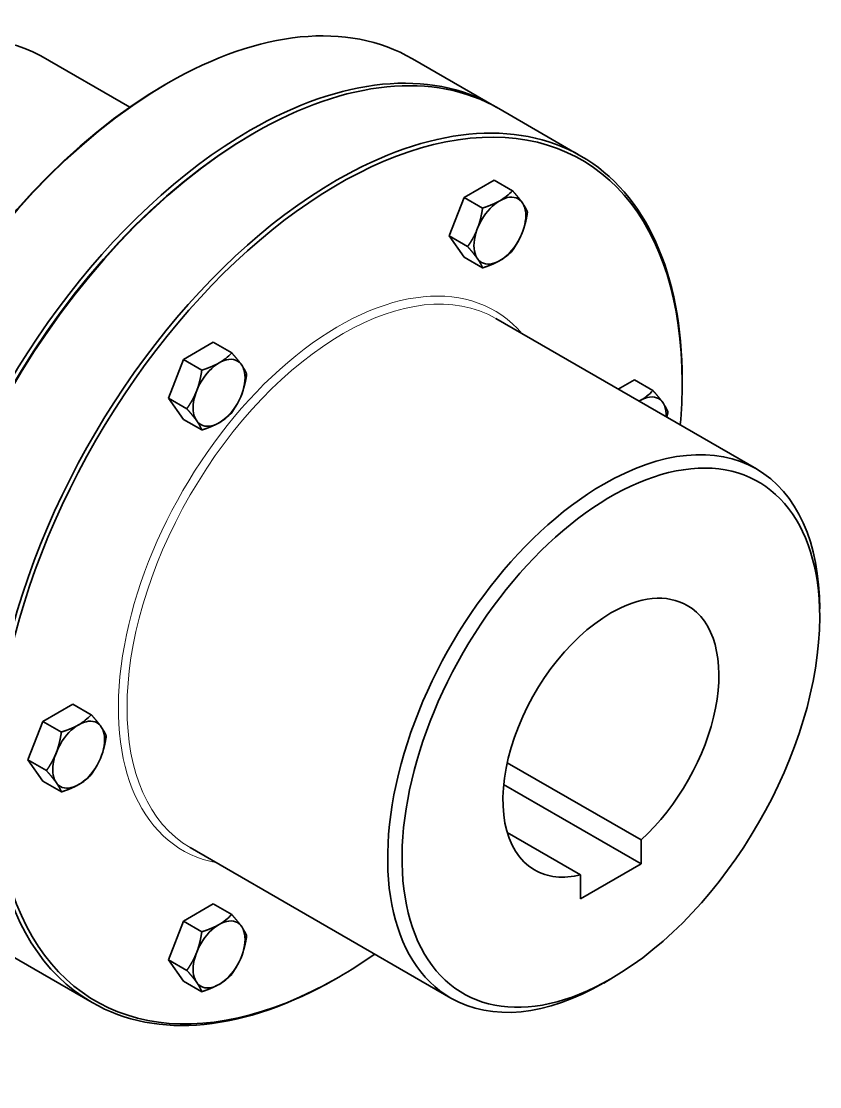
# Model space of a CAD drawing. Extents: x 228 to 1870, y -35 to 994.
# Drawn here: x 983.3 to 1114, y 735.2 to 909.6 of the extents above; entities that cross this region are included whole.
import ezdxf

# ---------------------------------------------------------------- set-up
doc = ezdxf.new("R2010")
doc.units = 0
doc.layers.get('0').update_dxf_attribs({"lineweight": 13})

# ---------------------------------------------------------------- blocks, each defined once
blk = doc.blocks.new('BLOCK15')
at = {"color": 7, "lineweight": 35}
for p, q in [((143.56, -25.15), (158.14, -33.57)), ((204.4, -25.63), (217.84, -33.39)), ((164.05, -29.8), (164.4, -29.6)), ((218.54, -33.8), (231.98, -41.56)), ((178.19, -37.97), (178.54, -37.76)), ((217.76, -45.5), (212.86, -48.33)), ((220.78, -47.24), (217.76, -45.5)), ((212.86, -48.33), (210.42, -54.64)), ((215.88, -50.07), (212.86, -48.33)), ((213.43, -56.38), (210.42, -54.64)), ((210.42, -54.64), (212.86, -58.13)), ((215.88, -59.87), (212.86, -58.13)), ((218.04, -68.15), (260.7, -92.78)), ((171.8, -72.04), (166.9, -74.86)), ((174.82, -73.78), (171.8, -72.04)), ((166.9, -74.86), (164.45, -81.18)), ((169.92, -76.61), (166.9, -74.86)), ((240.74, -78.19), (238.09, -79.73)), ((243.76, -79.94), (240.74, -78.19)), ((248.55, -78.59), (248.55, -78.18)), ((167.47, -82.92), (164.45, -81.18)), ((164.45, -81.18), (166.9, -84.66)), ((241.69, -81.57), (241.48, -81.68)), ((169.92, -86.4), (166.9, -84.66)), ((148.82, -131.27), (143.92, -134.09)), ((151.84, -133.01), (148.82, -131.27)), ((143.92, -134.09), (141.47, -140.41)), ((146.94, -135.84), (143.92, -134.09)), ((141.47, -140.41), (143.92, -143.89)), ((144.49, -142.15), (141.47, -140.41)), ((241.83, -153.5), (219.91, -140.85)), ((146.94, -145.63), (143.92, -143.89)), ((241.83, -157.42), (219.33, -144.43)), ((231.93, -159.22), (219.91, -152.28)), ((168.04, -154.75), (210.7, -179.38)), ((241.83, -157.42), (241.83, -153.5)), ((241.83, -157.42), (231.93, -163.14)), ((231.93, -163.14), (231.93, -159.22)), ((171.8, -163.96), (166.9, -166.79)), ((174.82, -165.7), (171.8, -163.96)), ((166.9, -166.79), (164.45, -173.1)), ((169.92, -168.53), (166.9, -166.79)), ((138.55, -172.37), (151.98, -180.12)), ((167.47, -174.84), (164.45, -173.1)), ((164.45, -173.1), (166.9, -176.59)), ((192.33, -175.96), (191.98, -176.16)), ((169.92, -178.33), (166.9, -176.59)), ((236.88, -176.23), (235.7, -176.91))]:
    blk.add_line(p, q, dxfattribs=at)
for centre, radius, start, end in [((214.17, -40.99), 9.1, 299.9473, 316.6131), ((214.17, -50.79), 9.1, 299.9471, 316.6131), ((168.2, -67.53), 9.1, 299.9473, 316.6131), ((237.15, -73.69), 9.1, 299.9473, 316.6131), ((168.2, -77.33), 9.1, 299.9471, 316.6131), ((226.19, -80.53), 20.23, 349.192, 351.7954), ((145.22, -126.76), 9.1, 299.9473, 316.6131), ((145.22, -136.56), 9.1, 299.9471, 316.6131), ((168.2, -159.45), 9.1, 299.9473, 316.6131), ((168.2, -169.25), 9.1, 299.9471, 316.6131)]:
    blk.add_arc(centre, radius, start, end, dxfattribs=at)
for centre, major_axis, start_param, end_param in [((164.4, -94.92), (-40, -69.28), 3.141633, 3.926991), ((118.56, -68.45), (-25, -43.3), 3.141633, 3.926991), ((177.84, -102.67), (40, 69.28), 0.00004, 0.785398), ((178.54, -103.08), (-40, -69.28), 3.141633, 3.926991), ((164.4, -94.92), (-40, -69.28), 3.926991, 5.497787), ((192.33, -111.04), (-39.75, -68.85), 2.356194, 7.068583), ((164.05, -94.71), (39.75, 68.85), 0.785398, 2.356194), ((177.84, -102.67), (40, 69.28), 6.274346, 6.283225), ((191.98, -110.84), (40, 69.28), 0.00004, 0.785398), ((177.84, -102.67), (40, 69.28), 0.785398, 3.141633), ((178.54, -103.08), (-40, -69.28), 3.926991, 5.497787), ((178.19, -102.88), (39.75, 68.85), 0.785398, 2.356194), ((191.98, -110.84), (40, 69.28), 5.497787, 6.283225), ((191.98, -110.84), (40, 69.28), 0.785398, 3.141633), ((218.71, -53.77), (-3, -5.2), 4.974188368183848, 11.25737367536343), ((172.75, -80.31), (-3, -5.2), 4.974188368183853, 11.25737367536343), ((192.33, -111.04), (-39.75, -68.85), 2.250974, 2.356194), ((241.69, -86.47), (-3, -5.2), 2.309066, 3.974119), ((236.88, -136.76), (-24.17, -41.86), 2.356194, 7.068583), ((235.7, -136.08), (25, 43.3), 0.00004, 0.785398), ((235.7, -136.08), (25, 43.3), 5.497787, 6.283225), ((235.7, -136.08), (25, 43.3), 0.785398, 3.141633), ((236.88, -136.76), (12.5, 21.65), 0.00004, 0.785398), ((236.88, -136.76), (12.5, 21.65), 0.785398, 3.141626), ((236.88, -136.76), (12.5, 21.65), 4.210785, 6.283226), ((236.88, -136.76), (-24.17, -41.86), 0.785398, 2.356194), ((149.77, -139.54), (-3, -5.2), 4.974188368183833, 11.25737367536342), ((236.88, -136.76), (12.5, 21.65), 3.141626, 3.643197), ((172.75, -172.23), (-3, -5.2), 4.974188368183841, 11.25737367536342), ((192.33, -111.04), (-39.75, -68.85), 0.785398, 0.890619), ((191.98, -110.84), (40, 69.28), 3.141633, 3.926991), ((235.7, -136.08), (25, 43.3), 3.141633, 3.926991)]:
    blk.add_ellipse(centre, major_axis=major_axis, ratio=0.57735, start_param=start_param, end_param=end_param, dxfattribs=at)
at = {"color": 7, "lineweight": 13}
for centre, major_axis, start_param, end_param in [((193.04, -111.45), (-25, -43.3), 3.141633, 6.283225), ((192.33, -111.04), (25.5, 44.17), 6.084831, 9.623132)]:
    blk.add_ellipse(centre, major_axis=major_axis, ratio=0.57735, start_param=start_param, end_param=end_param, dxfattribs=at)
at = {"color": 7, "lineweight": 35}
for points, knots in [([(222.38, -49.2), (222.28, -49.06), (222.18, -48.91), (222.06, -48.77), (221.77, -48.38), (221.43, -47.99), (221.22, -47.74), (221.01, -47.49), (220.78, -47.24)], [0, 0, 0, 0, 0, 0, 1.993882, 1.993882, 1.993882, 4.976521, 4.976521, 4.976521, 4.976521, 4.976521, 4.976521]), ([(218.71, -48.87), (218.51, -48.99), (218.3, -49.1), (218.09, -49.21), (217.65, -49.41), (217.19, -49.6), (216.96, -49.7), (216.61, -49.83), (216.25, -49.95), (216.12, -49.99), (216, -50.03), (215.88, -50.07)], [0, 0, 0, 0, 0, 0, 1.994277, 1.994277, 1.994277, 3.982405, 3.982405, 3.982405, 4.97487, 4.97487, 4.97487, 4.97487, 4.97487, 4.97487]), ([(222.38, -54.1), (222.48, -53.84), (222.58, -53.58), (222.66, -53.32), (222.86, -52.65), (223.02, -51.97), (223.1, -51.56), (223.17, -51.14), (223.23, -50.73)], [0, 0, 0, 0, 0, 0, 1.993882, 1.993882, 1.993882, 4.976521, 4.976521, 4.976521, 4.976521, 4.976521, 4.976521]), ([(215.03, -53.44), (214.93, -53.7), (214.83, -53.96), (214.71, -54.2), (214.42, -54.81), (214.09, -55.39), (213.88, -55.73), (213.66, -56.06), (213.43, -56.38)], [0, 0, 0, 0, 0, 0, 1.993882, 1.993882, 1.993882, 4.976521, 4.976521, 4.976521, 4.976521, 4.976521, 4.976521]), ([(215.03, -58.34), (215.13, -58.49), (215.23, -58.62), (215.31, -58.76), (215.51, -59.08), (215.67, -59.38), (215.75, -59.55), (215.82, -59.71), (215.88, -59.87)], [0, 0, 0, 0, 0, 0, 1.993882, 1.993882, 1.993882, 4.976521, 4.976521, 4.976521, 4.976521, 4.976521, 4.976521]), ([(215.88, -59.87), (216.12, -59.79), (216.37, -59.71), (216.61, -59.62), (217.08, -59.45), (217.54, -59.26), (217.76, -59.16), (218.09, -59.01), (218.4, -58.84), (218.51, -58.79), (218.61, -58.73), (218.71, -58.67)], [0, 0, 0, 0, 0, 0, 1.985086, 1.985086, 1.985086, 3.97817, 3.97817, 3.97817, 4.975054, 4.975054, 4.975054, 4.975054, 4.975054, 4.975054]), ([(176.42, -75.74), (176.32, -75.6), (176.21, -75.45), (176.1, -75.3), (175.8, -74.92), (175.47, -74.52), (175.26, -74.28), (175.04, -74.03), (174.82, -73.78)], [0, 0, 0, 0, 0, 0, 1.993882, 1.993882, 1.993882, 4.976521, 4.976521, 4.976521, 4.976521, 4.976521, 4.976521]), ([(172.75, -75.41), (172.55, -75.53), (172.34, -75.64), (172.13, -75.74), (171.69, -75.95), (171.23, -76.14), (171, -76.23), (170.64, -76.36), (170.28, -76.49), (170.16, -76.53), (170.04, -76.57), (169.92, -76.61)], [0, 0, 0, 0, 0, 0, 1.994277, 1.994277, 1.994277, 3.982405, 3.982405, 3.982405, 4.97487, 4.97487, 4.97487, 4.97487, 4.97487, 4.97487]), ([(176.42, -80.64), (176.52, -80.38), (176.61, -80.12), (176.7, -79.86), (176.9, -79.19), (177.05, -78.51), (177.14, -78.1), (177.21, -77.68), (177.27, -77.26)], [0, 0, 0, 0, 0, 0, 1.993882, 1.993882, 1.993882, 4.976521, 4.976521, 4.976521, 4.976521, 4.976521, 4.976521]), ([(169.07, -79.98), (168.97, -80.24), (168.87, -80.49), (168.75, -80.74), (168.46, -81.35), (168.12, -81.93), (167.91, -82.27), (167.69, -82.6), (167.47, -82.92)], [0, 0, 0, 0, 0, 0, 1.993882, 1.993882, 1.993882, 4.976521, 4.976521, 4.976521, 4.976521, 4.976521, 4.976521]), ([(245.36, -81.9), (245.26, -81.75), (245.16, -81.61), (245.04, -81.46), (244.75, -81.08), (244.41, -80.68), (244.2, -80.44), (243.99, -80.19), (243.76, -79.94)], [0, 0, 0, 0, 0, 0, 1.993882, 1.993882, 1.993882, 4.976521, 4.976521, 4.976521, 4.976521, 4.976521, 4.976521]), ([(169.07, -84.88), (169.17, -85.02), (169.26, -85.16), (169.35, -85.29), (169.55, -85.62), (169.71, -85.91), (169.79, -86.08), (169.86, -86.25), (169.92, -86.4)], [0, 0, 0, 0, 0, 0, 1.993882, 1.993882, 1.993882, 4.976521, 4.976521, 4.976521, 4.976521, 4.976521, 4.976521]), ([(169.92, -86.4), (170.16, -86.33), (170.41, -86.24), (170.64, -86.16), (171.12, -85.99), (171.57, -85.8), (171.8, -85.7), (172.13, -85.54), (172.44, -85.38), (172.55, -85.32), (172.65, -85.27), (172.75, -85.21)], [0, 0, 0, 0, 0, 0, 1.985086, 1.985086, 1.985086, 3.97817, 3.97817, 3.97817, 4.975054, 4.975054, 4.975054, 4.975054, 4.975054, 4.975054]), ([(153.44, -134.97), (153.34, -134.83), (153.23, -134.68), (153.12, -134.53), (152.82, -134.15), (152.49, -133.75), (152.28, -133.51), (152.06, -133.26), (151.84, -133.01)], [0, 0, 0, 0, 0, 0, 1.993882, 1.993882, 1.993882, 4.976521, 4.976521, 4.976521, 4.976521, 4.976521, 4.976521]), ([(149.77, -134.64), (149.57, -134.76), (149.36, -134.87), (149.15, -134.97), (148.71, -135.18), (148.25, -135.37), (148.02, -135.46), (147.66, -135.59), (147.3, -135.72), (147.18, -135.76), (147.06, -135.8), (146.94, -135.84)], [0, 0, 0, 0, 0, 0, 1.994277, 1.994277, 1.994277, 3.982405, 3.982405, 3.982405, 4.97487, 4.97487, 4.97487, 4.97487, 4.97487, 4.97487]), ([(153.44, -139.87), (153.54, -139.61), (153.63, -139.35), (153.72, -139.09), (153.92, -138.42), (154.07, -137.74), (154.15, -137.33), (154.22, -136.91), (154.29, -136.49)], [0, 0, 0, 0, 0, 0, 1.993882, 1.993882, 1.993882, 4.976521, 4.976521, 4.976521, 4.976521, 4.976521, 4.976521]), ([(146.09, -139.21), (145.99, -139.47), (145.88, -139.72), (145.77, -139.97), (145.47, -140.58), (145.14, -141.16), (144.93, -141.5), (144.71, -141.83), (144.49, -142.15)], [0, 0, 0, 0, 0, 0, 1.993882, 1.993882, 1.993882, 4.976521, 4.976521, 4.976521, 4.976521, 4.976521, 4.976521]), ([(146.09, -144.11), (146.19, -144.25), (146.28, -144.39), (146.37, -144.52), (146.57, -144.85), (146.72, -145.14), (146.81, -145.31), (146.88, -145.48), (146.94, -145.63)], [0, 0, 0, 0, 0, 0, 1.993882, 1.993882, 1.993882, 4.976521, 4.976521, 4.976521, 4.976521, 4.976521, 4.976521]), ([(146.94, -145.63), (147.18, -145.56), (147.42, -145.47), (147.66, -145.39), (148.14, -145.22), (148.59, -145.03), (148.82, -144.93), (149.15, -144.77), (149.46, -144.61), (149.56, -144.55), (149.67, -144.5), (149.77, -144.44)], [0, 0, 0, 0, 0, 0, 1.985086, 1.985086, 1.985086, 3.97817, 3.97817, 3.97817, 4.975054, 4.975054, 4.975054, 4.975054, 4.975054, 4.975054]), ([(172.75, -167.33), (172.55, -167.45), (172.34, -167.56), (172.13, -167.67), (171.69, -167.87), (171.23, -168.06), (171, -168.16), (170.64, -168.29), (170.28, -168.41), (170.16, -168.45), (170.04, -168.49), (169.92, -168.53)], [0, 0, 0, 0, 0, 0, 1.994277, 1.994277, 1.994277, 3.982405, 3.982405, 3.982405, 4.97487, 4.97487, 4.97487, 4.97487, 4.97487, 4.97487]), ([(176.42, -167.66), (176.32, -167.52), (176.21, -167.37), (176.1, -167.23), (175.8, -166.84), (175.47, -166.45), (175.26, -166.2), (175.04, -165.95), (174.82, -165.7)], [0, 0, 0, 0, 0, 0, 1.993882, 1.993882, 1.993882, 4.976521, 4.976521, 4.976521, 4.976521, 4.976521, 4.976521]), ([(176.42, -172.56), (176.52, -172.3), (176.61, -172.04), (176.7, -171.78), (176.9, -171.11), (177.05, -170.43), (177.14, -170.02), (177.21, -169.6), (177.27, -169.19)], [0, 0, 0, 0, 0, 0, 1.993882, 1.993882, 1.993882, 4.976521, 4.976521, 4.976521, 4.976521, 4.976521, 4.976521]), ([(169.07, -171.9), (168.97, -172.16), (168.87, -172.42), (168.75, -172.66), (168.46, -173.27), (168.12, -173.85), (167.91, -174.19), (167.69, -174.52), (167.47, -174.84)], [0, 0, 0, 0, 0, 0, 1.993882, 1.993882, 1.993882, 4.976521, 4.976521, 4.976521, 4.976521, 4.976521, 4.976521]), ([(169.07, -176.8), (169.17, -176.95), (169.26, -177.08), (169.35, -177.22), (169.55, -177.54), (169.71, -177.84), (169.79, -178.01), (169.86, -178.17), (169.92, -178.33)], [0, 0, 0, 0, 0, 0, 1.993882, 1.993882, 1.993882, 4.976521, 4.976521, 4.976521, 4.976521, 4.976521, 4.976521]), ([(169.92, -178.33), (170.16, -178.25), (170.41, -178.17), (170.64, -178.08), (171.12, -177.91), (171.57, -177.72), (171.8, -177.62), (172.13, -177.47), (172.44, -177.3), (172.55, -177.25), (172.65, -177.19), (172.75, -177.13)], [0, 0, 0, 0, 0, 0, 1.985086, 1.985086, 1.985086, 3.97817, 3.97817, 3.97817, 4.975054, 4.975054, 4.975054, 4.975054, 4.975054, 4.975054])]:
    blk.add_open_spline(points, degree=5, knots=knots, dxfattribs=at)
for points in [[(215.88, -50.07), (215.78, -50.77), (215.65, -51.46), (215.49, -52.14), (215.28, -52.8), (215.03, -53.44)], [(223.23, -50.73), (223.13, -50.46), (223, -50.19), (222.84, -49.88), (222.63, -49.56), (222.38, -49.2)], [(220.78, -57.04), (221.16, -56.5), (221.51, -55.94), (221.84, -55.36), (222.13, -54.74), (222.38, -54.1)], [(213.43, -56.38), (213.81, -56.8), (214.16, -57.21), (214.49, -57.61), (214.78, -57.99), (215.03, -58.34)], [(169.92, -76.61), (169.82, -77.3), (169.69, -77.99), (169.53, -78.67), (169.32, -79.34), (169.07, -79.98)], [(177.27, -77.26), (177.16, -77), (177.04, -76.72), (176.87, -76.42), (176.67, -76.09), (176.42, -75.74)], [(174.82, -83.58), (175.19, -83.04), (175.55, -82.48), (175.88, -81.89), (176.17, -81.28), (176.42, -80.64)], [(246.21, -83.42), (246.11, -83.16), (245.98, -82.88), (245.82, -82.58), (245.61, -82.25), (245.36, -81.9)], [(167.47, -82.92), (167.85, -83.34), (168.2, -83.75), (168.53, -84.15), (168.82, -84.53), (169.07, -84.88)], [(146.94, -135.84), (146.84, -136.53), (146.71, -137.22), (146.54, -137.9), (146.34, -138.57), (146.09, -139.21)], [(154.29, -136.49), (154.18, -136.23), (154.06, -135.95), (153.89, -135.65), (153.69, -135.32), (153.44, -134.97)], [(151.84, -142.81), (152.21, -142.27), (152.57, -141.71), (152.9, -141.12), (153.19, -140.51), (153.44, -139.87)], [(144.49, -142.15), (144.87, -142.57), (145.22, -142.98), (145.55, -143.38), (145.84, -143.76), (146.09, -144.11)], [(169.92, -168.53), (169.82, -169.23), (169.69, -169.92), (169.53, -170.6), (169.32, -171.26), (169.07, -171.9)], [(177.27, -169.19), (177.16, -168.92), (177.04, -168.65), (176.87, -168.34), (176.67, -168.02), (176.42, -167.66)], [(174.82, -175.5), (175.19, -174.96), (175.55, -174.4), (175.88, -173.82), (176.17, -173.2), (176.42, -172.56)], [(167.47, -174.84), (167.85, -175.26), (168.2, -175.67), (168.53, -176.07), (168.82, -176.45), (169.07, -176.8)]]:
    blk.add_open_spline(points, degree=5, dxfattribs=at)

msp = doc.modelspace()

# ---------------------------------------------------------------- block references
at = {"lineweight": 0}
msp.add_blockref('BLOCK15', (842.939131, 929.100094), dxfattribs=at)

doc.saveas('drawing.dxf')
